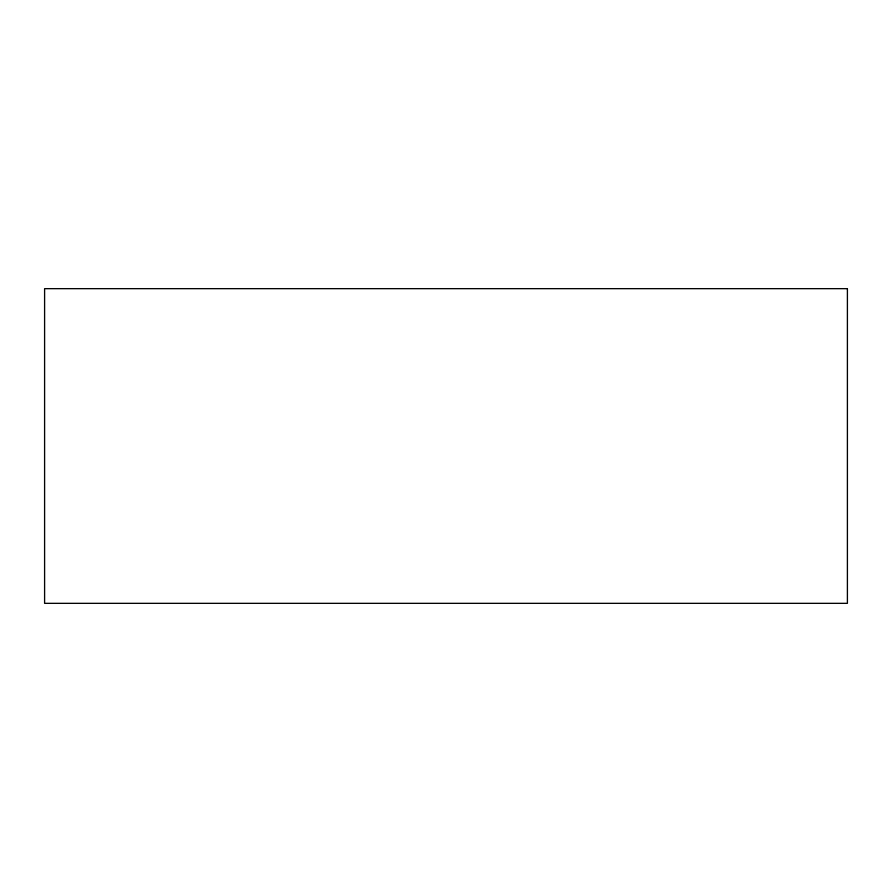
<?xml version="1.0" encoding="UTF-8"?>
<svg xmlns="http://www.w3.org/2000/svg" width="892" height="892" viewBox="0 0 892 892"><rect width="100%" height="100%" fill="white"/><g stroke="black" fill="none" stroke-linecap="round" stroke-linejoin="round"><path stroke-width="1.34" d="M847.4 288.662L44.6 288.662L44.6 603.338L847.4 603.338L847.4 288.662"/></g></svg>
